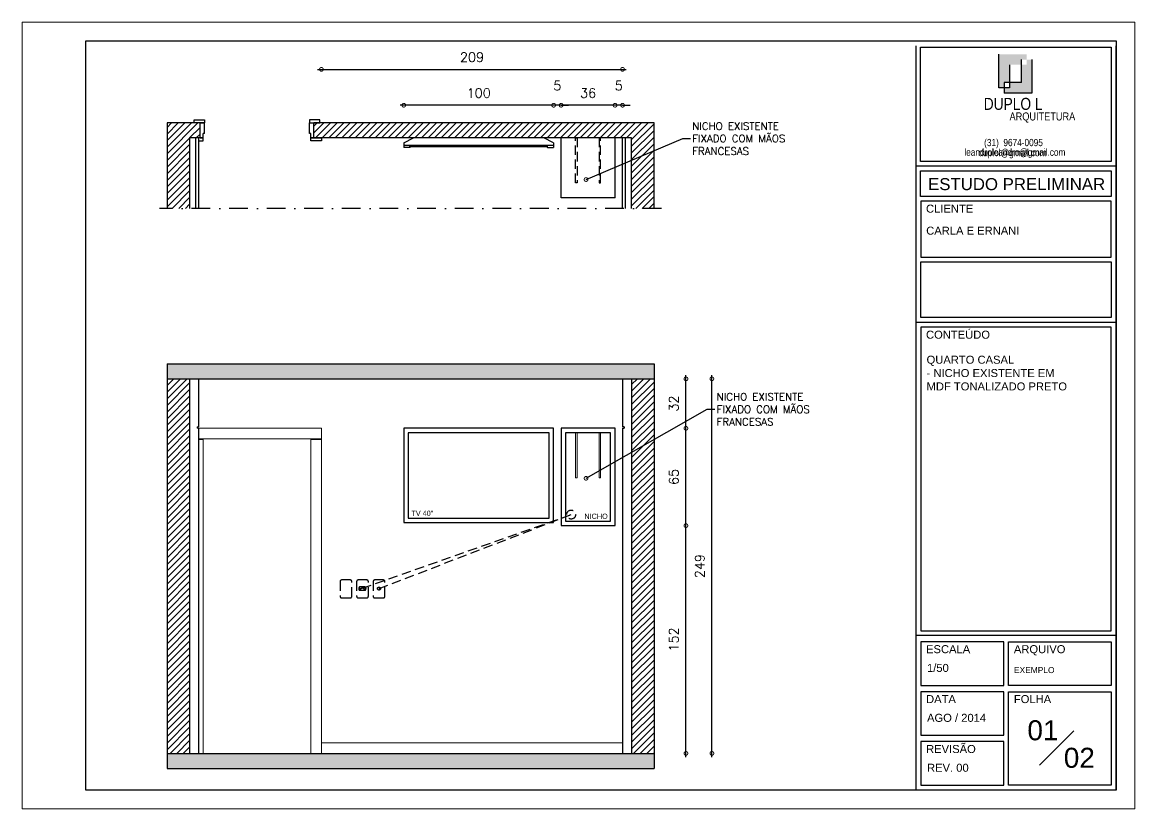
# Model space of a CAD drawing. Extents: x 126968 to 132038, y -1805 to 3860.
# Drawn here: x 131093 to 131835, y -1041 to -516 of the extents above; entities that cross this region are included whole.
import ezdxf
from ezdxf.enums import TextEntityAlignment as Align

# ---------------------------------------------------------------- set-up
doc = ezdxf.new("R2010")
doc.units = 0
doc.header["$MEASUREMENT"] = 0
doc.header["$PDMODE"] = 3
doc.linetypes.add('DASHDOT', pattern=[1, 0.5, -0.25, 0, -0.25])
doc.linetypes.add('HIDDEN', pattern=[0.375, 0.25, -0.125])
doc.layers.get('0').update_dxf_attribs({"linetype": 'CONTINUOUS'})
doc.layers.get('Defpoints').update_dxf_attribs({"linetype": 'CONTINUOUS'})
for name, color, linetype in [('ARQ-CARIMBO', 1, 'CONTINUOUS'), ('PENA01', 1, 'CONTINUOUS'), ('PENA02', 2, 'CONTINUOUS'), ('PENA03', 3, 'CONTINUOUS'), ('PENA04', 4, 'CONTINUOUS'), ('Pena05', 5, 'CONTINUOUS'), ('PENA06', 6, 'CONTINUOUS')]:
    doc.layers.add(name, color=color, linetype=linetype)
for name, color, linetype, lineweight in [('COTA', 8, 'CONTINUOUS', 5), ('PENA 02', 2, 'CONTINUOUS', 9), ('PENA 03', 3, 'CONTINUOUS', 15), ('PENA 04', 4, 'CONTINUOUS', 20), ('PENA 05', 5, 'CONTINUOUS', 25)]:
    doc.layers.add(name, color=color, linetype=linetype, lineweight=lineweight)
doc.layers.add('PROJEÇÃO', color=1, linetype='HIDDEN', transparency=0.51)
doc.styles.add('Arial', font='arial.ttf', dxfattribs={"height": 0.3125})
doc.styles.add('R80E25', font='arial.ttf')
doc.styles.add('SR80', font='arial.ttf', dxfattribs={"height": 5})
doc.styles.get("Standard").update_dxf_attribs({"font": 'romans.shx'})
doc.dimstyles.new('cota 25-5', dxfattribs={"dimscale": 25, "dimtxt": 0.2, "dimasz": 0.2, "dimexe": 0.1, "dimexo": 0.1, "dimgap": 0.05, "dimtad": 1, "dimdec": 1, "dimlfac": 0.2, "dimrnd": 0.2, "dimzin": 12, "dimdsep": 46, "dimtxsty": 'Standard', "dimblk": 'DOTSMALL', "dimcen": 0.5, "dimdle": 0.1, "dimclrd": 1, "dimclre": 1, "dimclrt": 2, "dimadec": 0, "dimazin": 0, "dimtfac": 1, "dimtdec": 1, "dimtix": 1, "dimtmove": 2, "dimatfit": 3, "dimldrblk": 'DOTSMALL', "dimfxl": 1, "dimtvp": 0.5, "dimtolj": 1, "dimtzin": 0, "dimarcsym": 0})
doc.dimstyles.new('COTAS_1_25', dxfattribs={"dimscale": 25, "dimtxt": 0.25, "dimasz": 0.2, "dimexe": 0.1, "dimexo": 0.2, "dimgap": 0.2, "dimtad": 1, "dimdsep": 46, "dimtxsty": 'Standard', "dimblk1": 'DOTSMALL', "dimblk2": 'DOTSMALL', "dimsah": 1, "dimcen": 0.1, "dimdle": 0.1, "dimse1": 1, "dimse2": 1, "dimclrt": 2, "dimadec": 0, "dimazin": 0, "dimtfac": 1, "dimtmove": 2, "dimatfit": 3, "dimldrblk": 'DOTSMALL', "dimfxl": 1, "dimtolj": 1, "dimtzin": 0, "dimarcsym": 0})

# ---------------------------------------------------------------- blocks, each defined once
blk = doc.blocks.new('_DOTSMALL')
at = {"color": 0, "linetype": 'ByBlock', "const_width": 0.5}
blk.add_lwpolyline([(-0.0625, 0, 1), (0.0625, 0, 1)], format="xyb", close=True, dxfattribs=at)
blk = doc.blocks.new('*D251')
at = {"layer": 'COTA', "color": 0, "lineweight": -2, "transparency": 16777216}
for p, q in [((131488.41, -571.88), (131483.41, -571.88)), ((131493.41, -571.88), (131488.41, -571.88)), ((131493.41, -571.88), (131498.41, -571.88))]:
    blk.add_line(p, q, dxfattribs=at)
at = {"layer": 'Defpoints', "color": 0, "transparency": 16777216}
for p in [(131488.41, -571.88), (131488.41, -593.71), (131493.41, -593.71)]:
    blk.add_point(p, dxfattribs=at)
at = {"layer": 'COTA', "color": 0, "lineweight": -2, "transparency": 16777216, "xscale": 5, "yscale": 5, "zscale": 5}
blk.add_blockref('_DOTSMALL', (131488.41, -571.88), dxfattribs=at)
at = {"layer": 'COTA', "color": 0, "lineweight": -2, "transparency": 16777216, "xscale": 5, "yscale": 5, "zscale": 5, "rotation": 180}
blk.add_blockref('_DOTSMALL', (131493.41, -571.88), dxfattribs=at)
at = {"layer": 'COTA', "color": 2, "transparency": 16777216, "insert": (131490.91, -558.76), "char_height": 6.25, "attachment_point": 5}
blk.add_mtext('\\A1;5', dxfattribs=at)
blk = doc.blocks.new('*D252')
at = {"layer": 'COTA', "color": 0, "lineweight": -2, "transparency": 16777216}
blk.add_line((131490.91, -571.88), (131449.91, -571.88), dxfattribs=at)
at = {"layer": 'Defpoints', "color": 0, "transparency": 16777216}
for p in [(131452.41, -571.88), (131452.41, -593.71), (131488.41, -593.71)]:
    blk.add_point(p, dxfattribs=at)
at = {"layer": 'COTA', "color": 0, "lineweight": -2, "transparency": 16777216, "xscale": 5, "yscale": 5, "zscale": 5, "rotation": 180}
blk.add_blockref('_DOTSMALL', (131452.41, -571.88), dxfattribs=at)
at = {"layer": 'COTA', "color": 0, "lineweight": -2, "transparency": 16777216, "xscale": 5, "yscale": 5, "zscale": 5}
blk.add_blockref('_DOTSMALL', (131488.41, -571.88), dxfattribs=at)
at = {"layer": 'COTA', "color": 2, "transparency": 16777216, "insert": (131470.41, -563.76), "char_height": 6.25, "attachment_point": 5}
blk.add_mtext('\\A1;36', dxfattribs=at)
blk = doc.blocks.new('*D253')
at = {"layer": 'COTA', "color": 0, "lineweight": -2, "transparency": 16777216}
for p, q in [((131447.41, -571.88), (131442.41, -571.88)), ((131452.41, -571.88), (131447.41, -571.88)), ((131452.41, -571.88), (131457.41, -571.88))]:
    blk.add_line(p, q, dxfattribs=at)
at = {"layer": 'Defpoints', "color": 0, "transparency": 16777216}
for p in [(131447.41, -571.88), (131452.41, -593.71), (131447.41, -598.71)]:
    blk.add_point(p, dxfattribs=at)
at = {"layer": 'COTA', "color": 0, "lineweight": -2, "transparency": 16777216, "xscale": 5, "yscale": 5, "zscale": 5}
blk.add_blockref('_DOTSMALL', (131447.41, -571.88), dxfattribs=at)
at = {"layer": 'COTA', "color": 0, "lineweight": -2, "transparency": 16777216, "xscale": 5, "yscale": 5, "zscale": 5, "rotation": 180}
blk.add_blockref('_DOTSMALL', (131452.41, -571.88), dxfattribs=at)
at = {"layer": 'COTA', "color": 2, "transparency": 16777216, "insert": (131449.91, -558.76), "char_height": 6.25, "attachment_point": 5}
blk.add_mtext('\\A1;5', dxfattribs=at)
blk = doc.blocks.new('*D254')
at = {"layer": 'COTA', "color": 0, "lineweight": -2, "transparency": 16777216}
blk.add_line((131449.91, -571.88), (131344.91, -571.88), dxfattribs=at)
at = {"layer": 'Defpoints', "color": 0, "transparency": 16777216}
for p in [(131347.41, -571.88), (131347.41, -598.71), (131447.41, -598.71)]:
    blk.add_point(p, dxfattribs=at)
at = {"layer": 'COTA', "color": 0, "lineweight": -2, "transparency": 16777216, "xscale": 5, "yscale": 5, "zscale": 5, "rotation": 180}
blk.add_blockref('_DOTSMALL', (131347.41, -571.88), dxfattribs=at)
at = {"layer": 'COTA', "color": 0, "lineweight": -2, "transparency": 16777216, "xscale": 5, "yscale": 5, "zscale": 5}
blk.add_blockref('_DOTSMALL', (131447.41, -571.88), dxfattribs=at)
at = {"layer": 'COTA', "color": 2, "transparency": 16777216, "insert": (131397.41, -563.76), "char_height": 6.25, "attachment_point": 5}
blk.add_mtext('\\A1;100', dxfattribs=at)
blk = doc.blocks.new('*D255')
at = {"layer": 'COTA', "color": 0, "lineweight": -2, "transparency": 16777216}
blk.add_line((131289.91, -547.94), (131495.91, -547.94), dxfattribs=at)
at = {"layer": 'Defpoints', "color": 0, "transparency": 16777216}
for p in [(131493.41, -547.94), (131493.41, -593.71), (131292.41, -595.71)]:
    blk.add_point(p, dxfattribs=at)
at = {"layer": 'COTA', "color": 0, "lineweight": -2, "transparency": 16777216, "xscale": 5, "yscale": 5, "zscale": 5, "rotation": 180}
blk.add_blockref('_DOTSMALL', (131292.41, -547.94), dxfattribs=at)
at = {"layer": 'COTA', "color": 0, "lineweight": -2, "transparency": 16777216, "xscale": 5, "yscale": 5, "zscale": 5}
blk.add_blockref('_DOTSMALL', (131493.41, -547.94), dxfattribs=at)
at = {"layer": 'COTA', "color": 2, "transparency": 16777216, "insert": (131392.91, -539.81), "char_height": 6.25, "attachment_point": 5}
blk.add_mtext('\\A1;209', dxfattribs=at)
blk = doc.blocks.new('*D256')
at = {"layer": 'COTA', "color": 0, "lineweight": -2, "transparency": 16777216}
blk.add_line((131535.72, -1007.02), (131535.72, -850.02), dxfattribs=at)
at = {"layer": 'Defpoints', "color": 0, "transparency": 16777216}
for p in [(131488.41, -852.52), (131535.72, -852.52), (131493.41, -1004.52)]:
    blk.add_point(p, dxfattribs=at)
at = {"layer": 'COTA', "color": 0, "lineweight": -2, "transparency": 16777216, "xscale": 5, "yscale": 5, "zscale": 5}
for p, rotation in [((131535.72, -852.52), 90), ((131535.72, -1004.52), 270)]:
    blk.add_blockref('_DOTSMALL', p, dxfattribs=dict(at, rotation=rotation))
at = {"layer": 'COTA', "color": 2, "transparency": 16777216, "insert": (131527.59, -928.52), "char_height": 6.25, "attachment_point": 5, "rotation": 90}
blk.add_mtext('\\A1;152', dxfattribs=at)
blk = doc.blocks.new('*D257')
at = {"layer": 'COTA', "color": 0, "lineweight": -2, "transparency": 16777216}
blk.add_line((131535.72, -855.02), (131535.72, -785.02), dxfattribs=at)
at = {"layer": 'Defpoints', "color": 0, "transparency": 16777216}
for p in [(131488.41, -787.52), (131535.72, -787.52), (131488.41, -852.52)]:
    blk.add_point(p, dxfattribs=at)
at = {"layer": 'COTA', "color": 0, "lineweight": -2, "transparency": 16777216, "xscale": 5, "yscale": 5, "zscale": 5}
for p, rotation in [((131535.72, -787.52), 90), ((131535.72, -852.52), 270)]:
    blk.add_blockref('_DOTSMALL', p, dxfattribs=dict(at, rotation=rotation))
at = {"layer": 'COTA', "color": 2, "transparency": 16777216, "insert": (131527.59, -820.02), "char_height": 6.25, "attachment_point": 5, "rotation": 90}
blk.add_mtext('\\A1;65', dxfattribs=at)
blk = doc.blocks.new('*D258')
at = {"layer": 'COTA', "color": 0, "lineweight": -2, "transparency": 16777216}
blk.add_line((131535.72, -790.02), (131535.72, -752.02), dxfattribs=at)
at = {"layer": 'Defpoints', "color": 0, "transparency": 16777216}
for p in [(131488.41, -754.52), (131535.72, -754.52), (131488.41, -787.52)]:
    blk.add_point(p, dxfattribs=at)
at = {"layer": 'COTA', "color": 0, "lineweight": -2, "transparency": 16777216, "xscale": 5, "yscale": 5, "zscale": 5}
for p, rotation in [((131535.72, -754.52), 90), ((131535.72, -787.52), 270)]:
    blk.add_blockref('_DOTSMALL', p, dxfattribs=dict(at, rotation=rotation))
at = {"layer": 'COTA', "color": 2, "transparency": 16777216, "insert": (131527.59, -771.02), "char_height": 6.25, "attachment_point": 5, "rotation": 90}
blk.add_mtext('\\A1;32', dxfattribs=at)
blk = doc.blocks.new('*D259')
at = {"layer": 'COTA', "color": 0, "lineweight": -2, "transparency": 16777216}
blk.add_line((131553.04, -1007.02), (131553.04, -752.02), dxfattribs=at)
at = {"layer": 'Defpoints', "color": 0, "transparency": 16777216}
for p in [(131493.41, -754.52), (131553.04, -754.52), (131493.41, -1004.52)]:
    blk.add_point(p, dxfattribs=at)
at = {"layer": 'COTA', "color": 0, "lineweight": -2, "transparency": 16777216, "xscale": 5, "yscale": 5, "zscale": 5}
for p, rotation in [((131553.04, -754.52), 90), ((131553.04, -1004.52), 270)]:
    blk.add_blockref('_DOTSMALL', p, dxfattribs=dict(at, rotation=rotation))
at = {"layer": 'COTA', "color": 2, "transparency": 16777216, "insert": (131544.92, -879.52), "char_height": 6.25, "attachment_point": 5, "rotation": 90}
blk.add_mtext('\\A1;249', dxfattribs=at)

msp = doc.modelspace()

# ---------------------------------------------------------------- hatches: boundary and pattern name
at = {"layer": 'PENA01'}
h = msp.add_hatch(color=256, dxfattribs=at)
h.paths.add_polyline_path([(131766.679, -541.374), (131763.198, -541.374), (131763.198, -544.854), (131759.718, -544.854), (131759.718, -556.821), (131751.561, -556.821), (131751.561, -560.302), (131748.081, -560.302), (131748.081, -563.782), (131766.679, -563.782)])
h.paths.add_polyline_path([(131751.561, -544.854), (131759.718, -544.854), (131759.718, -541.374), (131763.198, -541.374), (131763.198, -537.894), (131744.6, -537.894), (131744.6, -560.302), (131748.081, -560.302), (131748.081, -556.821), (131751.561, -556.821)])
at = {"layer": 'PENA06'}
h = msp.add_hatch(dxfattribs=at)
h.set_pattern_fill('ANSI31', color=256, scale=25)
h.set_pattern_definition([(45, (91209.4428, -6510.6108), (-2.2097087, 2.2097087), [])])
h.paths.add_polyline_path([(131204.413, -593.71), (131211.413, -593.71), (131211.413, -583.71), (131207.413, -583.71), (131189.413, -583.71), (131189.413, -640.71), (131204.413, -640.71)])
h.paths.add_polyline_path([(131514.413, -583.71), (131287.413, -583.71), (131287.413, -593.71), (131292.413, -593.71), (131499.413, -593.71), (131499.413, -640.71), (131514.413, -640.71)])
h.paths.add_polyline_path([(131204.413, -754.515), (131189.413, -754.515), (131189.413, -1004.515), (131204.413, -1004.515)])
h.paths.add_polyline_path([(131514.413, -754.515), (131499.413, -754.515), (131499.413, -1004.515), (131514.413, -1004.515)])
h.paths.add_polyline_path([(131387.976, -598.856), (131387.976, -591.564), (131378.601, -591.564), (131378.601, -598.856)], flags=25)
h = msp.add_hatch(dxfattribs=at)
h.set_pattern_fill('AR-CONC', color=256, scale=2.5)
h.set_pattern_definition([(50, (91209.443, -6510.611), (17.9315046, -1.5688034), [1.875, -20.625]), (355, (91209.443, -6510.61), (-3.468783, 18.804803), [1.5, -16.5]), (100.451444, (91210.937, -6510.741), (14.462721, 17.236), [1.593505, -17.528553]), (46.1842, (91209.443, -6505.61), (26.681033, -4.137982), [2.8125, -30.9375]), (96.635635, (91211.666, -6505.956), (23.366549, 24.352965), [2.390259, -26.292844]), (351.184164, (91209.443, -6505.61), (23.366549, 24.352965), [2.25, -24.75]), (21, (91211.943, -6506.861), (14.9226763, -10.065472), [1.875, -20.625]), (326, (91211.943, -6506.86), (6.082883, 18.128751), [1.5, -16.5]), (71.451445, (91213.186, -6507.7), (21.0055594, 8.063279), [1.593505, -17.528553]), (37.5, (91209.443, -6510.611), (0.3039964, 8.3223463), [0, -16.3, 0, -16.75, 0, -16.5625]), (7.5, (91209.443, -6510.611), (6.5767384, 9.8602928), [0, -9.55, 0, -15.925, 0, -6.3125]), (327.5, (91203.868, -6510.611), (13.3455609, -0.5638718), [0, -6.25, 0, -19.5, 0, -25.875]), (317.5, (91201.368, -6510.611), (14.5796542, 2.5026246), [0, -8.125, 0, -12.95, 0, -18.375])])
h.paths.add_polyline_path([(131514.413, -744.515), (131189.413, -744.515), (131189.413, -754.515), (131514.413, -754.515)])
h.paths.add_polyline_path([(131514.413, -1004.515), (131189.413, -1004.515), (131189.413, -1014.515), (131514.413, -1014.515)])

# ---------------------------------------------------------------- linework, layer by layer
for p, q in [((131347.413, -596.96), (131353.913, -593.71)), ((131440.913, -593.71), (131353.913, -593.71)), ((131447.413, -596.96), (131440.913, -593.71)), ((131347.413, -596.96), (131347.413, -600.21)), ((131447.413, -598.71), (131347.413, -598.71)), ((131443.413, -598.71), (131347.413, -598.71)), ((131351.413, -600.21), (131347.413, -600.21)), ((131351.413, -600.21), (131351.413, -598.71)), ((131351.913, -599.71), (131351.413, -600.21)), ((131442.913, -599.71), (131351.913, -599.71)), ((131442.913, -599.71), (131443.413, -600.21)), ((131443.413, -600.21), (131443.413, -598.71)), ((131443.413, -600.21), (131447.413, -600.21)), ((131447.413, -596.96), (131447.413, -600.21))]:
    msp.add_line(p, q)
at = {"linetype": 'DASHDOT', "ltscale": 25}
msp.add_line((131519.413, -640.71), (131184.413, -640.71), dxfattribs=at)
for points in [[(131447.413, -787.515), (131347.413, -787.515), (131347.413, -850.515), (131447.413, -850.515)], [(131444.413, -790.515), (131350.413, -790.515), (131350.413, -847.515), (131444.413, -847.515)]]:
    msp.add_lwpolyline(points, close=True)
at = {"layer": 'ARQ-CARIMBO', "color": 5}
msp.add_line((131822.758, -716.867), (131689.164, -716.867), dxfattribs=at)
at = {"layer": 'PENA 02', "linetype": 'Continuous'}
for p, q in [((131210.413, -787.515), (131292.413, -787.515)), ((131292.413, -787.515), (131292.413, -1004.515)), ((131210.413, -794.515), (131292.413, -794.515)), ((131210.413, -795.015), (131213.413, -795.015)), ((131213.413, -794.515), (131213.413, -1004.515)), ((131285.413, -794.515), (131285.413, -1004.515)), ((131285.413, -795.015), (131292.413, -795.015)), ((131292.413, -997.515), (131493.413, -997.515))]:
    msp.add_line(p, q, dxfattribs=at)
for points in [[(131462.05, -790.515), (131463.05, -790.515), (131463.05, -820.515), (131462.05, -820.515)], [(131478.776, -790.515), (131477.776, -790.515), (131477.776, -820.515), (131478.776, -820.515)]]:
    msp.add_lwpolyline(points, close=True, dxfattribs=at)
at = {"layer": 'PENA 03'}
msp.add_lwpolyline([(131092.758, -1041.491), (131835.258, -1041.491), (131835.258, -516.491), (131092.758, -516.491)], close=True, dxfattribs=at)
at = {"layer": 'PENA 05'}
for p, q in [((131689.164, -532.21), (131689.164, -1028.991)), ((131822.758, -1028.991), (131822.758, -532.21))]:
    msp.add_line(p, q, dxfattribs=at)
msp.add_lwpolyline([(131135.258, -528.991), (131822.758, -528.991), (131822.758, -1028.991), (131135.258, -1028.991)], close=True, dxfattribs=at)
at = {"layer": 'PENA01'}
for p, q in [((131744.6, -560.302), (131744.6, -537.894)), ((131759.718, -556.821), (131759.718, -541.374)), ((131766.679, -541.374), (131766.679, -563.782)), ((131751.561, -544.854), (131751.561, -560.302)), ((131759.718, -556.821), (131748.081, -556.821)), ((131748.081, -556.821), (131748.081, -563.782)), ((131751.561, -560.302), (131744.6, -560.302)), ((131766.679, -563.782), (131748.081, -563.782))]:
    msp.add_line(p, q, dxfattribs=at)
for points in [[(131692.37, -533.091), (131819.551, -533.091), (131819.551, -609.343), (131692.37, -609.343)], [(131692.37, -615.755), (131819.551, -615.755), (131819.551, -632.745), (131692.37, -632.745)], [(131819.551, -635.984), (131692.403, -635.984), (131692.403, -673.203), (131819.551, -673.203)], [(131819.551, -713.66), (131692.403, -713.66), (131692.403, -676.442), (131819.551, -676.442)], [(131819.551, -720.073), (131692.403, -720.073), (131692.403, -922.628), (131819.551, -922.628)], [(131747.801, -930.03), (131692.435, -930.03), (131692.435, -959.151), (131747.801, -959.151)], [(131751.04, -930.03), (131819.551, -930.03), (131819.551, -959.151), (131751.04, -959.151)], [(131747.801, -963.347), (131692.435, -963.347), (131692.435, -992.468), (131747.801, -992.468)], [(131751.04, -963.347), (131819.551, -963.347), (131819.551, -1025.785), (131751.04, -1025.785)], [(131747.801, -996.664), (131692.435, -996.664), (131692.435, -1025.785), (131747.801, -1025.785)]]:
    msp.add_lwpolyline(points, close=True, dxfattribs=at)
at = {"layer": 'PENA03', "linetype": 'Continuous'}
for p, q in [((131211.413, -583.71), (131214.413, -583.71)), ((131214.413, -590.71), (131214.413, -583.71)), ((131284.413, -590.71), (131284.413, -583.71)), ((131284.413, -583.71), (131287.413, -583.71)), ((131211.413, -593.71), (131213.413, -593.71)), ((131214.413, -590.71), (131213.413, -590.71)), ((131213.413, -593.71), (131213.413, -590.71)), ((131285.413, -590.71), (131284.413, -590.71)), ((131285.413, -593.71), (131285.413, -590.71)), ((131287.413, -593.71), (131285.413, -593.71))]:
    msp.add_line(p, q, dxfattribs=at)
at = {"layer": 'PENA03', "color": 3}
msp.add_line((131771.71, -1012.35), (131794.613, -989.447), dxfattribs=at)
at = {"layer": 'PENA03', "linetype": 'Continuous'}
for points in [[(131214.413, -583.71), (131207.413, -583.71), (131207.413, -581.71), (131214.413, -581.71)], [(131284.413, -583.71), (131291.413, -583.71), (131291.413, -581.71), (131284.413, -581.71)], [(131285.413, -593.71), (131292.413, -593.71), (131292.413, -595.71), (131285.413, -595.71)], [(131488.413, -787.515), (131452.413, -787.515), (131452.413, -852.515), (131488.413, -852.515)], [(131485.413, -790.515), (131455.413, -790.515), (131455.413, -849.515), (131485.413, -849.515)]]:
    msp.add_lwpolyline(points, close=True, dxfattribs=at)
msp.add_lwpolyline([(131210.413, -595.71), (131213.413, -595.71), (131213.413, -593.71), (131210.413, -593.71)], dxfattribs=at)
at = {"layer": 'PENA04'}
for p, q in [((131208.413, -593.71), (131208.413, -640.71)), ((131210.413, -593.71), (131210.413, -640.71)), ((131452.413, -633.71), (131452.413, -593.71)), ((131488.413, -633.71), (131488.413, -593.71)), ((131493.413, -640.71), (131493.413, -593.71)), ((131495.413, -640.71), (131495.413, -593.71)), ((131488.413, -633.71), (131452.413, -633.71)), ((131210.413, -754.515), (131210.413, -786.515)), ((131493.413, -754.515), (131493.413, -786.515)), ((131209.413, -786.515), (131209.413, -787.515)), ((131209.413, -786.515), (131210.413, -786.515)), ((131494.413, -786.515), (131493.413, -786.515)), ((131494.413, -786.515), (131494.413, -787.515)), ((131210.413, -787.515), (131209.413, -787.515)), ((131210.413, -787.515), (131210.413, -1004.515)), ((131493.413, -787.515), (131493.413, -1004.515)), ((131493.413, -787.515), (131494.413, -787.515))]:
    msp.add_line(p, q, dxfattribs=at)
at = {"layer": 'Pena05', "color": 5}
for p, q in [((131822.758, -612.549), (131689.164, -612.549)), ((131822.758, -925.834), (131689.164, -925.834))]:
    msp.add_line(p, q, dxfattribs=at)
at = {"layer": 'PENA06'}
for p, q in [((131211.413, -583.71), (131189.413, -583.71)), ((131189.413, -583.71), (131189.413, -640.71)), ((131514.413, -583.71), (131287.413, -583.71)), ((131514.413, -640.71), (131514.413, -583.71)), ((131211.413, -593.71), (131204.413, -593.71)), ((131204.413, -593.71), (131204.413, -640.71)), ((131211.413, -593.71), (131210.413, -593.71)), ((131499.413, -593.71), (131287.413, -593.71)), ((131499.413, -640.71), (131499.413, -593.71)), ((131189.413, -744.515), (131189.413, -1014.515)), ((131189.413, -744.515), (131514.413, -744.515)), ((131514.413, -744.515), (131514.413, -1014.515)), ((131189.413, -754.515), (131514.413, -754.515)), ((131204.413, -754.515), (131204.413, -1004.515)), ((131499.413, -754.515), (131499.413, -1004.515)), ((131189.413, -1004.515), (131514.413, -1004.515)), ((131189.413, -1014.515), (131514.413, -1014.515))]:
    msp.add_line(p, q, dxfattribs=at)
at = {"layer": 'PENA06', "linetype": 'Continuous'}
for p, q in [((131211.413, -593.71), (131211.413, -583.71)), ((131287.413, -593.71), (131287.413, -583.71))]:
    msp.add_line(p, q, dxfattribs=at)
at = {"layer": 'PROJEÇÃO', "ltscale": 25}
for p, q in [((131319.736, -894.349), (131459.121, -845.124)), ((131330.883, -894.515), (131459.121, -845.124)), ((131317.981, -893.41), (131317.481, -894.515)), ((131317.481, -894.515), (131317.981, -895.62)), ((131321.491, -893.41), (131321.991, -894.515)), ((131321.991, -894.515), (131321.491, -895.62))]:
    msp.add_line(p, q, dxfattribs=at)
for points in [[(131462.05, -593.71), (131463.05, -593.71), (131463.05, -623.71), (131462.05, -623.71)], [(131478.776, -593.71), (131477.776, -593.71), (131477.776, -623.71), (131478.776, -623.71)]]:
    msp.add_lwpolyline(points, close=True, dxfattribs=at)
for points in [[(131305.909, -900.732), (131311.709, -900.732, 0.4142136), (131312.709, -899.732), (131312.709, -889.792, 0.4142136), (131311.709, -888.792), (131305.909, -888.792, 0.4142136), (131304.909, -889.792), (131304.909, -899.732, 0.4142136)], [(131316.946, -900.732), (131322.746, -900.732, 0.4142136), (131323.746, -899.732), (131323.746, -889.792, 0.4142136), (131322.746, -888.792), (131316.946, -888.792, 0.4142136), (131315.946, -889.792), (131315.946, -899.732, 0.4142136)], [(131327.983, -900.732), (131333.783, -900.732, 0.4142136), (131334.783, -899.732), (131334.783, -889.792, 0.4142136), (131333.783, -888.792), (131327.983, -888.792, 0.4142136), (131326.983, -889.792), (131326.983, -899.732, 0.4142136)], [(131317.981, -895.62), (131321.491, -895.62, 0.4142136), (131321.991, -895.12), (131321.991, -893.91, 0.4142136), (131321.491, -893.41), (131317.981, -893.41, 0.4142136), (131317.481, -893.91), (131317.481, -895.12, 0.4142136)]]:
    msp.add_lwpolyline(points, format="xyb", close=True, dxfattribs=at)
for centre, radius in [((131459.121, -845.124), 3), ((131318.607, -894.654), 0.25), ((131319.736, -894.099), 0.25), ((131320.865, -894.654), 0.25), ((131330.883, -894.515), 1)]:
    msp.add_circle(centre, radius, dxfattribs=at)

# ---------------------------------------------------------------- texts
at = {"color": 2, "ltscale": 2, "char_height": 5, "attachment_point": 4}
for insert in [(131539.921, -594.146), (131556.234, -774.861)]:
    msp.add_mtext('NICHO EXISTENTE\\PFIXADO COM MÃOS\\PFRANCESAS', dxfattribs=dict(at, insert=insert))
at = {"layer": 'ARQ-CARIMBO', "insert": (131754.644, -946.933), "char_height": 4.00781, "width": 288.55301, "attachment_point": 1, "style": 'Arial'}
msp.add_mtext('{\\fArial|b0|i0|c0|p34;EXEMPLO}', dxfattribs=at)
at = {"layer": 'PENA 04', "color": 3, "insert": (131696.318, -739.081), "char_height": 5.34375, "width": 249.85444, "attachment_point": 1, "style": 'Arial'}
msp.add_mtext('QUARTO CASAL\\P- NICHO EXISTENTE EM\\PMDF TONALIZADO PRETO', dxfattribs=at)
at = {"layer": 'PENA01'}
for s, insert, char_height, width, attachment_point, style in [('{\\fArial Narrow|b0|i0|c0|p34;ARQUITETURA}', (131773.627, -576.699), 5.34375, 95.84335, 2, 'R80E25'), ('{\\fArial Narrow|b0|i0|c0|p34;leandroleandro@gmail.com}', (131721.536, -600.832), 4.80938, 153.4725, 1, 'SR80'), ('{\\fArial Narrow|b0|i0|c0|p34;duplol@gmail.com}', (131731.051, -601.086), 4.80938, 153.4725, 1, 'SR80'), ('{\\fArial Narrow|b0|i0|c0|p34;(31)  9674-0095}', (131734.734, -594.377), 4.80938, 153.4725, 1, 'SR80')]:
    msp.add_mtext(s, dxfattribs=dict(at, insert=insert, char_height=char_height, width=width, attachment_point=attachment_point, style=style))
at = {"layer": 'PENA02', "color": 2, "style": 'Arial'}
for s, p in [('CLIENTE', (131695.95, -643.604)), ('CONTEÚDO', (131695.95, -727.725)), ('ESCALA', (131695.983, -937.649)), ('ARQUIVO', (131754.588, -937.649)), ('DATA', (131695.983, -970.966)), ('FOLHA', (131754.588, -970.966)), ('REVISÃO', (131695.983, -1004.284))]:
    msp.add_text(s, height=5.3438, dxfattribs=at).set_placement(p)
for s, p in [('TV 40"', (131352.462, -845.989)), ('NICHO', (131467.903, -847.979))]:
    msp.add_text(s, height=3.4734, rotation=360, dxfattribs=at).set_placement(p)
at = {"layer": 'PENA03', "color": 3, "style": 'Arial'}
msp.add_text('ESTUDO PRELIMINAR', height=8.01562, dxfattribs=at).set_placement((131756.433, -628.559), align=Align.CENTER)
for s, height, p in [('CARLA E ERNANI', 5.34375, (131696.069, -658.272)), ('1/50', 5.3438, (131696.62, -950.154)), ('AGO / 2014', 5.3438, (131696.62, -983.471)), ('REV. 00', 5.3438, (131696.62, -1016.788))]:
    msp.add_text(s, height=height, dxfattribs=at).set_placement(p)
at = {"layer": 'PENA03', "insert": (131754.1, -566.961), "char_height": 8.01562, "width": 136.30888, "attachment_point": 2, "style": 'R80E25'}
msp.add_mtext('{\\fArial Narrow|b0|i0|c0|p34;DUPLO L}', dxfattribs=at)
at = {"layer": 'PENA04', "color": 4, "style": 'Arial'}
for s, p in [('01', (131763.604, -995.791)), ('02', (131787.896, -1014.145))]:
    msp.add_text(s, height=13.3594, dxfattribs=at).set_placement(p)

# ---------------------------------------------------------------- dimensions: what is measured, and where the dimension line sits
at = {"layer": 'COTA'}
dim = msp.add_linear_dim(base=(131493.413, -547.935), p1=(131292.413, -595.71), p2=(131493.413, -593.71), text='209', dimstyle='COTAS_1_25', dxfattribs=at)
dim.commit()
dim.dimension.update_dxf_attribs({"geometry": '*D255', "text_midpoint": (131392.913, -539.81)})
for base, p1, p2, picture, middle in [((131447.413, -571.882), (131452.413, -593.71), (131447.413, -598.71), '*D253', (131449.913, -558.757)), ((131488.413, -571.882), (131493.413, -593.71), (131488.413, -593.71), '*D251', (131490.913, -558.757)), ((131347.413, -571.882), (131447.413, -598.71), (131347.413, -598.71), '*D254', (131397.413, -563.757)), ((131452.413, -571.882), (131488.413, -593.71), (131452.413, -593.71), '*D252', (131470.413, -563.757))]:
    dim = msp.add_linear_dim(base=base, p1=p1, p2=p2, dimstyle='COTAS_1_25', dxfattribs=at)
    dim.commit()
    dim.dimension.update_dxf_attribs({"geometry": picture, "text_midpoint": middle})
for base, p1, p2, text, picture, middle in [((131535.718, -754.515), (131488.413, -787.515), (131488.413, -754.515), '32', '*D258', (131527.593, -771.015)), ((131553.041, -754.515), (131493.413, -1004.515), (131493.413, -754.515), '249', '*D259', (131544.916, -879.515))]:
    dim = msp.add_linear_dim(base=base, p1=p1, p2=p2, angle=90, text=text, dimstyle='COTAS_1_25', dxfattribs=at)
    dim.commit()
    dim.dimension.update_dxf_attribs({"geometry": picture, "text_midpoint": middle})
for base, p1, p2, picture, middle in [((131535.718, -787.515), (131488.413, -852.515), (131488.413, -787.515), '*D257', (131527.593, -820.015)), ((131535.718, -852.515), (131493.413, -1004.515), (131488.413, -852.515), '*D256', (131527.593, -928.515))]:
    dim = msp.add_linear_dim(base=base, p1=p1, p2=p2, angle=90, dimstyle='COTAS_1_25', dxfattribs=at)
    dim.commit()
    dim.dimension.update_dxf_attribs({"geometry": picture, "text_midpoint": middle})

# ---------------------------------------------------------------- leaders
at = {"ltscale": 2, "annotation_type": 0, "has_hookline": 1, "hookline_direction": 0, "text_width": 69.762}
for points in [[(131469.065, -621.483), (131533.671, -594.146), (131538.671, -594.146)], [(131469.065, -820.893), (131549.984, -774.861), (131554.984, -774.861)]]:
    msp.add_leader(points, dimstyle='cota 25-5', override={"dimgap": 0.05, "dimtad": 0}, dxfattribs=at)

doc.saveas('drawing.dxf')
